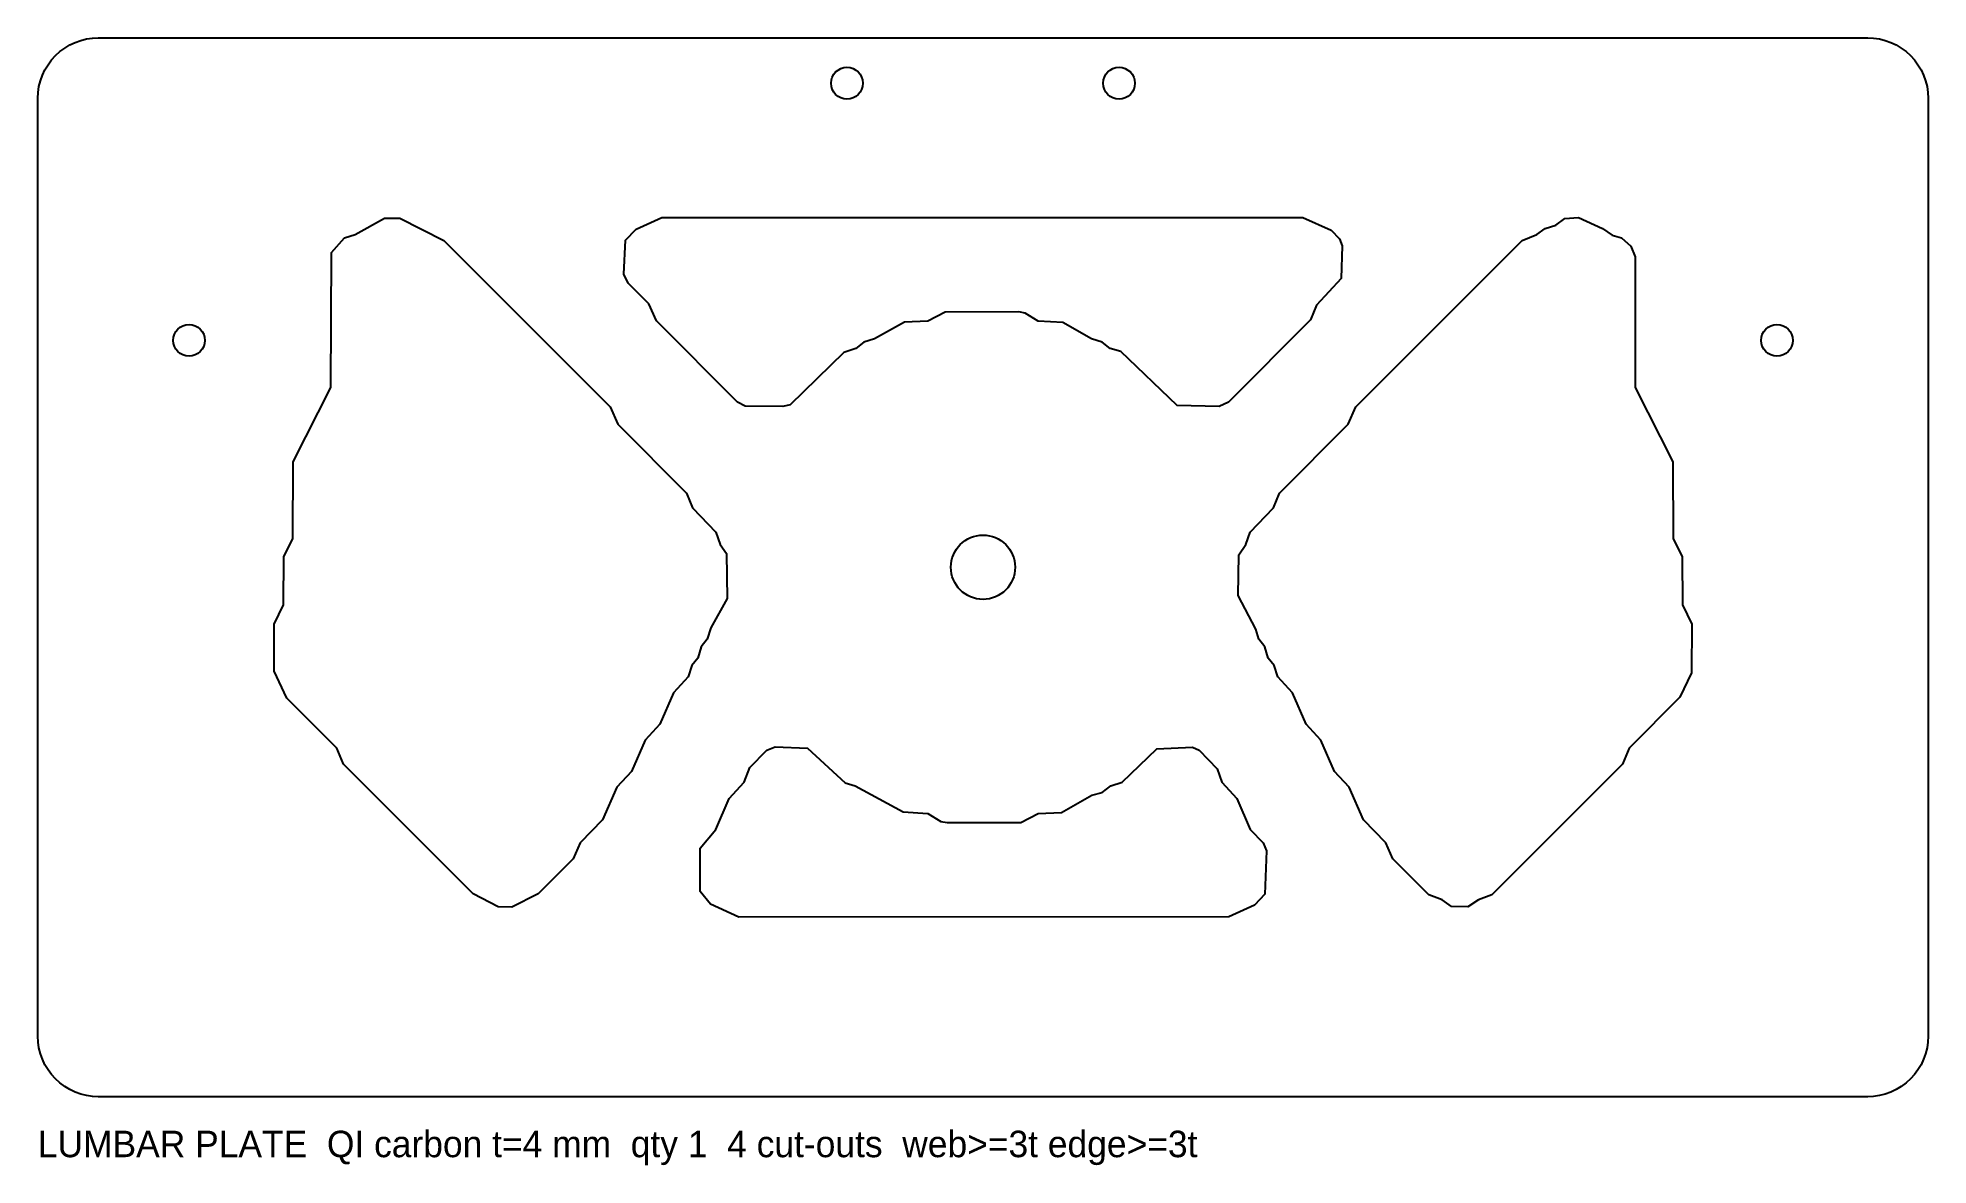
# Model space of a CAD drawing. Header units: millimetres. Extents: x -125 to 125, y 41 to 190.
import ezdxf

# ---------------------------------------------------------------- set-up
doc = ezdxf.new("R2010")
doc.units = ezdxf.units.MM
for name, color, linetype in [('CUT', 1, 'Continuous'), ('DRILL', 3, 'Continuous'), ('TEXT', 7, 'Continuous')]:
    doc.layers.add(name, color=color, linetype=linetype)

msp = doc.modelspace()

# ---------------------------------------------------------------- linework, layer by layer
at = {"layer": 'CUT'}
for points in [[(125, 58), (124.96, 57.22), (124.85, 56.44), (124.66, 55.68), (124.39, 54.94), (124.06, 54.23), (123.65, 53.56), (123.18, 52.92), (122.66, 52.34), (122.08, 51.82), (121.44, 51.35), (120.77, 50.94), (120.06, 50.61), (119.32, 50.34), (118.56, 50.15), (117.78, 50.04), (117, 50), (-117, 50), (-117.78, 50.04), (-118.56, 50.15), (-119.32, 50.34), (-120.06, 50.61), (-120.77, 50.94), (-121.44, 51.35), (-122.08, 51.82), (-122.66, 52.34), (-123.18, 52.92), (-123.65, 53.56), (-124.06, 54.23), (-124.39, 54.94), (-124.66, 55.68), (-124.85, 56.44), (-124.96, 57.22), (-125, 58), (-125, 182), (-124.96, 182.78), (-124.85, 183.56), (-124.66, 184.32), (-124.39, 185.06), (-124.06, 185.77), (-123.65, 186.44), (-123.18, 187.08), (-122.66, 187.66), (-122.08, 188.18), (-121.44, 188.65), (-120.77, 189.06), (-120.06, 189.39), (-119.32, 189.66), (-118.56, 189.85), (-117.78, 189.96), (-117, 190), (117, 190), (117.78, 189.96), (118.56, 189.85), (119.32, 189.66), (120.06, 189.39), (120.77, 189.06), (121.44, 188.65), (122.08, 188.18), (122.66, 187.66), (123.18, 187.08), (123.65, 186.44), (124.06, 185.77), (124.39, 185.06), (124.66, 184.32), (124.85, 183.56), (124.96, 182.78), (125, 182), (125, 58)], [(-92.06, 102.7), (-93.74, 106.26), (-93.74, 112.49), (-92.51, 115.01), (-92.46, 121.44), (-91.26, 123.76), (-91.21, 133.94), (-86.26, 143.76), (-86.16, 161.63), (-84.42, 163.56), (-83.01, 163.99), (-79.13, 166.16), (-77.12, 166.16), (-71.31, 163.19), (-49.31, 141.19), (-48.29, 138.94), (-39.19, 129.8), (-38.41, 127.84), (-35.33, 124.66), (-34.76, 123.01), (-33.9, 121.81), (-33.84, 115.87), (-36.01, 111.99), (-36.48, 110.5), (-37.26, 109.49), (-37.73, 108), (-38.51, 106.99), (-38.98, 105.5), (-40.91, 103.41), (-42.73, 99.25), (-44.66, 97.16), (-46.48, 93), (-48.41, 90.91), (-50.33, 86.59), (-53.29, 83.56), (-54.19, 81.45), (-58.81, 76.81), (-62.31, 75.04), (-64.13, 75.09), (-67.44, 76.81), (-84.56, 93.95), (-85.46, 96.06), (-92.06, 102.7)], [(-46.91, 157.54), (-47.49, 158.76), (-47.26, 163.24), (-45.86, 164.71), (-42.49, 166.24), (42.3, 166.25), (46.03, 164.58), (47.16, 163.41), (47.49, 162.49), (47.35, 158.19), (44.09, 154.66), (43.31, 152.7), (32.46, 141.84), (31.24, 141.26), (25.69, 141.4), (18.24, 148.51), (16.83, 148.94), (15.74, 149.76), (14.33, 150.19), (10.56, 152.35), (7.31, 152.54), (5.56, 153.6), (4.75, 153.75), (-4.99, 153.74), (-7.31, 152.54), (-10.38, 152.41), (-14.33, 150.19), (-15.74, 149.76), (-16.83, 148.94), (-18.41, 148.41), (-25.51, 141.49), (-26.45, 141.25), (-31.44, 141.29), (-32.46, 141.84), (-43.19, 152.56), (-44.21, 154.81), (-46.91, 157.54)], [(36.1, 111.81), (33.76, 116.26), (33.84, 121.63), (34.76, 123.01), (35.33, 124.66), (38.41, 127.84), (39.19, 129.8), (48.29, 138.94), (49.31, 141.19), (71.31, 163.19), (73.24, 163.99), (74.33, 164.81), (75.74, 165.24), (76.94, 166.1), (78.74, 166.24), (81.92, 164.81), (83.19, 163.9), (84.42, 163.56), (85.66, 162.46), (86.25, 161.05), (86.26, 143.76), (91.21, 133.94), (91.26, 123.76), (92.46, 121.44), (92.51, 115.01), (93.74, 112.49), (93.71, 106.06), (92.17, 102.84), (85.46, 96.06), (84.56, 93.95), (67.3, 76.69), (65.51, 76.01), (64.13, 75.09), (61.94, 75.15), (60.74, 76.01), (58.95, 76.69), (54.19, 81.45), (53.29, 83.56), (50.33, 86.59), (48.41, 90.91), (46.48, 93), (44.66, 97.16), (42.73, 99.25), (40.91, 103.41), (38.98, 105.5), (38.51, 106.99), (37.73, 108), (37.26, 109.49), (36.48, 110.5), (36.1, 111.81)], [(-32.3, 73.75), (-36.05, 75.44), (-37.41, 77.12), (-37.41, 82.88), (-35.34, 85.34), (-33.56, 89.42), (-31.59, 91.59), (-30.83, 93.53), (-28.57, 95.8), (-27.49, 96.24), (-23.19, 96.1), (-18.24, 91.49), (-16.91, 91.1), (-10.56, 87.65), (-7.31, 87.46), (-5.56, 86.4), (-4.75, 86.25), (4.99, 86.26), (7.31, 87.46), (10.38, 87.59), (14.41, 89.85), (15.74, 90.24), (16.91, 91.1), (18.41, 91.59), (23.01, 96.01), (27.69, 96.21), (28.57, 95.8), (30.96, 93.36), (31.59, 91.59), (33.56, 89.42), (35.34, 85.34), (37.05, 83.57), (37.49, 82.49), (37.26, 76.76), (35.91, 75.33), (32.49, 73.76), (-32.3, 73.75)]]:
    msp.add_lwpolyline(points, close=True, dxfattribs=at)
at = {"layer": 'DRILL'}
for centre, radius in [((-18, 184), 2.1), ((18, 184), 2.1), ((-105, 150), 2.1), ((105, 150), 2.1), ((0, 120), 4.25)]:
    msp.add_circle(centre, radius, dxfattribs=at)

# ---------------------------------------------------------------- texts
at = {"layer": 'TEXT'}
msp.add_text('LUMBAR PLATE  QI carbon t=4 mm  qty 1  4 cut-outs  web>=3t edge>=3t', height=3.5, dxfattribs=at).set_placement((-125, 42))

doc.saveas('drawing.dxf')
